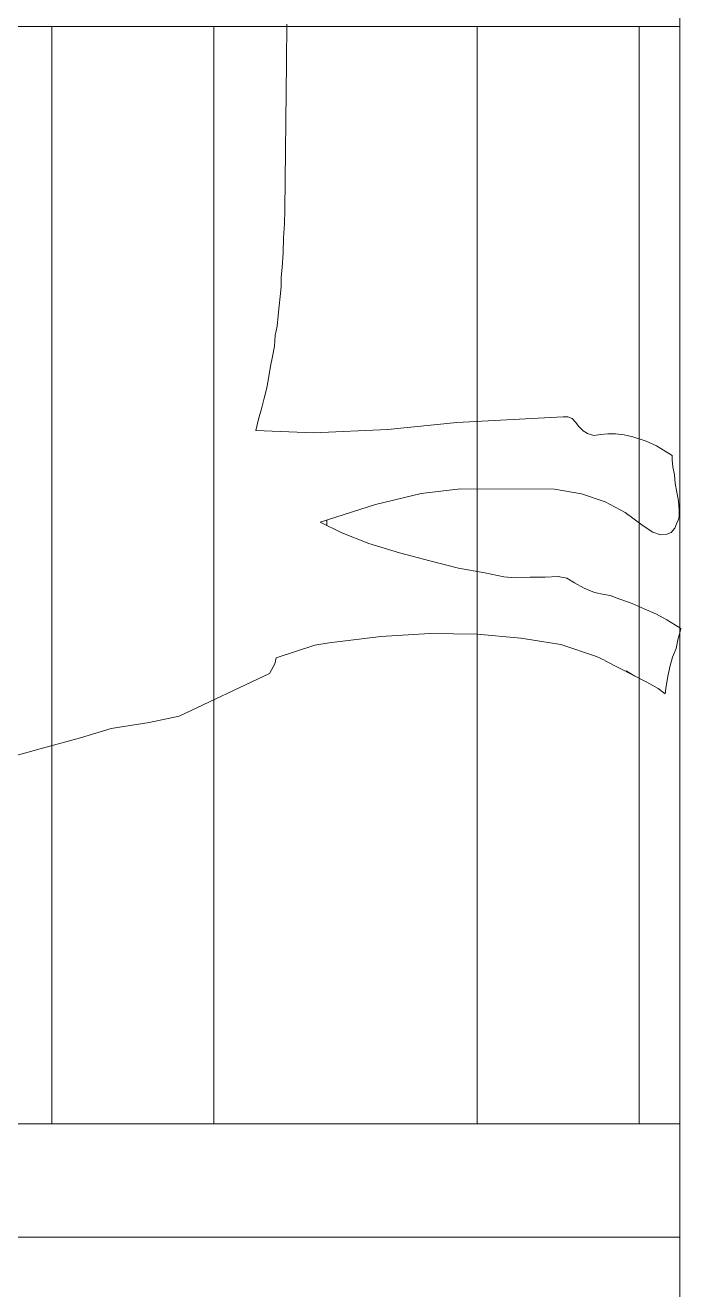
# Model space of a CAD drawing. Header units: millimetres. Extents: x 73 to 57768, y -40361 to 10065.
# Drawn here: x 16716.7 to 16797.6, y 3214.2 to 3370.4 of the extents above; entities that cross this region are included whole.
import ezdxf

# ---------------------------------------------------------------- set-up
doc = ezdxf.new("R2010")
doc.units = ezdxf.units.MM
doc.layers.add('pogled', color=7, linetype='Continuous', lineweight=5, true_color=0x8db1c3)

msp = doc.modelspace()

# ---------------------------------------------------------------- linework, layer by layer
at = {"layer": 'pogled'}
for p, q in [((16748.98, 3369.006), (16748.998, 3370.516)), ((16748.98, 3369.006), (16748.998, 3370.516)), ((16748.98, 3369.006), (16748.998, 3370.516)), ((16748.98, 3369.006), (16748.998, 3370.516)), ((16748.96, 3367.389), (16748.98, 3369.006)), ((16748.96, 3367.389), (16748.98, 3369.006)), ((16748.96, 3367.389), (16748.98, 3369.006)), ((16748.96, 3367.389), (16748.98, 3369.006)), ((16748.941, 3365.771), (16748.96, 3367.389)), ((16748.941, 3365.771), (16748.96, 3367.389)), ((16748.941, 3365.771), (16748.96, 3367.389)), ((16748.941, 3365.771), (16748.96, 3367.389)), ((16748.723, 3347.547), (16748.941, 3365.771)), ((16748.723, 3347.547), (16748.941, 3365.771)), ((16748.723, 3347.547), (16748.941, 3365.771)), ((16748.723, 3347.547), (16748.941, 3365.771)), ((16748.703, 3345.822), (16748.723, 3347.547)), ((16748.703, 3345.822), (16748.723, 3347.547)), ((16748.703, 3345.822), (16748.723, 3347.547)), ((16748.703, 3345.822), (16748.723, 3347.547)), ((16748.574, 3344.098), (16748.703, 3345.822)), ((16748.574, 3344.098), (16748.703, 3345.822)), ((16748.574, 3344.098), (16748.703, 3345.822)), ((16748.574, 3344.098), (16748.703, 3345.822)), ((16748.552, 3342.264), (16748.574, 3344.098)), ((16748.552, 3342.264), (16748.574, 3344.098)), ((16748.552, 3342.264), (16748.574, 3344.098)), ((16748.552, 3342.264), (16748.574, 3344.098)), ((16748.422, 3340.432), (16748.552, 3342.264)), ((16748.422, 3340.432), (16748.552, 3342.264)), ((16748.422, 3340.432), (16748.552, 3342.264)), ((16748.422, 3340.432), (16748.552, 3342.264)), ((16748.286, 3338.061), (16748.3, 3339.248)), ((16748.286, 3338.061), (16748.3, 3339.248)), ((16748.286, 3338.061), (16748.3, 3339.248)), ((16748.286, 3338.061), (16748.3, 3339.248)), ((16748.3, 3339.248), (16748.422, 3340.432)), ((16748.3, 3339.248), (16748.422, 3340.432)), ((16748.3, 3339.248), (16748.422, 3340.432)), ((16748.3, 3339.248), (16748.422, 3340.432)), ((16748.164, 3336.876), (16748.286, 3338.061)), ((16748.164, 3336.876), (16748.286, 3338.061)), ((16748.164, 3336.876), (16748.286, 3338.061)), ((16748.164, 3336.876), (16748.286, 3338.061)), ((16748.042, 3335.692), (16748.164, 3336.876)), ((16748.042, 3335.692), (16748.164, 3336.876)), ((16748.042, 3335.692), (16748.164, 3336.876)), ((16748.042, 3335.692), (16748.164, 3336.876)), ((16747.797, 3333.214), (16747.92, 3334.507)), ((16747.797, 3333.214), (16747.92, 3334.507)), ((16747.797, 3333.214), (16747.92, 3334.507)), ((16747.797, 3333.214), (16747.92, 3334.507)), ((16747.92, 3334.507), (16748.042, 3335.692)), ((16747.92, 3334.507), (16748.042, 3335.692)), ((16747.92, 3334.507), (16748.042, 3335.692)), ((16747.92, 3334.507), (16748.042, 3335.692)), ((16747.567, 3332.03), (16747.797, 3333.214)), ((16747.567, 3332.03), (16747.797, 3333.214)), ((16747.567, 3332.03), (16747.797, 3333.214)), ((16747.567, 3332.03), (16747.797, 3333.214)), ((16747.444, 3330.738), (16747.567, 3332.03)), ((16747.444, 3330.738), (16747.567, 3332.03)), ((16747.444, 3330.738), (16747.567, 3332.03)), ((16747.444, 3330.738), (16747.567, 3332.03)), ((16747.213, 3329.446), (16747.444, 3330.738)), ((16747.213, 3329.446), (16747.444, 3330.738)), ((16747.213, 3329.446), (16747.444, 3330.738)), ((16747.213, 3329.446), (16747.444, 3330.738)), ((16746.752, 3326.971), (16746.983, 3328.263)), ((16746.752, 3326.971), (16746.983, 3328.263)), ((16746.752, 3326.971), (16746.983, 3328.263)), ((16746.752, 3326.971), (16746.983, 3328.263)), ((16746.983, 3328.263), (16747.213, 3329.446)), ((16746.983, 3328.263), (16747.213, 3329.446)), ((16746.983, 3328.263), (16747.213, 3329.446)), ((16746.983, 3328.263), (16747.213, 3329.446)), ((16746.519, 3325.572), (16746.752, 3326.971)), ((16746.519, 3325.572), (16746.752, 3326.971)), ((16746.519, 3325.572), (16746.752, 3326.971)), ((16746.519, 3325.572), (16746.752, 3326.971)), ((16746.18, 3324.282), (16746.519, 3325.572)), ((16746.18, 3324.282), (16746.519, 3325.572)), ((16746.18, 3324.282), (16746.519, 3325.572)), ((16746.18, 3324.282), (16746.519, 3325.572)), ((16745.841, 3322.992), (16746.18, 3324.282)), ((16745.841, 3322.992), (16746.18, 3324.282)), ((16745.841, 3322.992), (16746.18, 3324.282)), ((16745.841, 3322.992), (16746.18, 3324.282)), ((16745.502, 3321.701), (16745.841, 3322.992)), ((16745.502, 3321.701), (16745.841, 3322.992)), ((16745.502, 3321.701), (16745.841, 3322.992)), ((16745.502, 3321.701), (16745.841, 3322.992)), ((16783.12, 3322.007), (16769.98, 3321.301)), ((16783.12, 3322.007), (16769.98, 3321.301)), ((16783.12, 3322.007), (16769.98, 3321.301)), ((16783.12, 3322.007), (16769.98, 3321.301)), ((16783.66, 3322), (16783.12, 3322.007)), ((16783.66, 3322), (16783.12, 3322.007)), ((16783.66, 3322), (16783.12, 3322.007)), ((16783.66, 3322), (16783.12, 3322.007)), ((16784.196, 3321.778), (16783.66, 3322)), ((16784.196, 3321.778), (16783.66, 3322)), ((16784.196, 3321.778), (16783.66, 3322)), ((16784.196, 3321.778), (16783.66, 3322)), ((16745.162, 3320.303), (16745.502, 3321.701)), ((16745.162, 3320.303), (16745.502, 3321.701)), ((16745.162, 3320.303), (16745.502, 3321.701)), ((16745.162, 3320.303), (16745.502, 3321.701)), ((16761.449, 3320.432), (16752.277, 3320.003)), ((16761.449, 3320.432), (16752.277, 3320.003)), ((16761.449, 3320.432), (16752.277, 3320.003)), ((16761.449, 3320.432), (16752.277, 3320.003)), ((16769.98, 3321.301), (16761.449, 3320.432)), ((16769.98, 3321.301), (16761.449, 3320.432)), ((16769.98, 3321.301), (16761.449, 3320.432)), ((16769.98, 3321.301), (16761.449, 3320.432)), ((16784.622, 3321.342), (16784.196, 3321.778)), ((16784.622, 3321.342), (16784.196, 3321.778)), ((16784.622, 3321.342), (16784.196, 3321.778)), ((16784.622, 3321.342), (16784.196, 3321.778)), ((16785.047, 3320.797), (16784.622, 3321.342)), ((16785.047, 3320.797), (16784.622, 3321.342)), ((16785.047, 3320.797), (16784.622, 3321.342)), ((16785.047, 3320.797), (16784.622, 3321.342)), ((16785.58, 3320.252), (16785.047, 3320.797)), ((16785.58, 3320.252), (16785.047, 3320.797)), ((16785.58, 3320.252), (16785.047, 3320.797)), ((16785.58, 3320.252), (16785.047, 3320.797)), ((16752.277, 3320.003), (16745.162, 3320.303)), ((16752.277, 3320.003), (16745.162, 3320.303)), ((16752.277, 3320.003), (16745.162, 3320.303)), ((16752.277, 3320.003), (16745.162, 3320.303)), ((16786.115, 3319.922), (16785.58, 3320.252)), ((16786.115, 3319.922), (16785.58, 3320.252)), ((16786.115, 3319.922), (16785.58, 3320.252)), ((16786.115, 3319.922), (16785.58, 3320.252)), ((16786.868, 3319.697), (16786.115, 3319.922)), ((16786.868, 3319.697), (16786.115, 3319.922)), ((16786.868, 3319.697), (16786.115, 3319.922)), ((16786.868, 3319.697), (16786.115, 3319.922)), ((16787.732, 3319.794), (16786.868, 3319.697)), ((16787.732, 3319.794), (16786.868, 3319.697)), ((16787.732, 3319.794), (16786.868, 3319.697)), ((16787.732, 3319.794), (16786.868, 3319.697)), ((16788.596, 3319.892), (16787.732, 3319.794)), ((16788.596, 3319.892), (16787.732, 3319.794)), ((16788.596, 3319.892), (16787.732, 3319.794)), ((16788.596, 3319.892), (16787.732, 3319.794)), ((16789.566, 3319.88), (16788.596, 3319.892)), ((16789.566, 3319.88), (16788.596, 3319.892)), ((16789.566, 3319.88), (16788.596, 3319.892)), ((16789.566, 3319.88), (16788.596, 3319.892)), ((16790.643, 3319.76), (16789.566, 3319.88)), ((16790.643, 3319.76), (16789.566, 3319.88)), ((16790.643, 3319.76), (16789.566, 3319.88)), ((16790.643, 3319.76), (16789.566, 3319.88)), ((16791.719, 3319.531), (16790.643, 3319.76)), ((16791.719, 3319.531), (16790.643, 3319.76)), ((16791.719, 3319.531), (16790.643, 3319.76)), ((16791.719, 3319.531), (16790.643, 3319.76)), ((16793.33, 3318.973), (16791.719, 3319.531)), ((16793.33, 3318.973), (16791.719, 3319.531)), ((16793.33, 3318.973), (16791.719, 3319.531)), ((16793.33, 3318.973), (16791.719, 3319.531)), ((16794.618, 3318.418), (16793.33, 3318.973)), ((16794.618, 3318.418), (16793.33, 3318.973)), ((16794.618, 3318.418), (16793.33, 3318.973)), ((16794.618, 3318.418), (16793.33, 3318.973)), ((16795.688, 3317.758), (16794.618, 3318.418)), ((16795.688, 3317.758), (16794.618, 3318.418)), ((16795.688, 3317.758), (16794.618, 3318.418)), ((16795.688, 3317.758), (16794.618, 3318.418)), ((16796.544, 3317.209), (16795.688, 3317.758)), ((16796.544, 3317.209), (16795.688, 3317.758)), ((16796.544, 3317.209), (16795.688, 3317.758)), ((16796.544, 3317.209), (16795.688, 3317.758)), ((16796.538, 3316.669), (16796.544, 3317.209)), ((16796.538, 3316.669), (16796.544, 3317.209)), ((16796.538, 3316.669), (16796.544, 3317.209)), ((16796.538, 3316.669), (16796.544, 3317.209)), ((16796.635, 3315.805), (16796.538, 3316.669)), ((16796.635, 3315.805), (16796.538, 3316.669)), ((16796.635, 3315.805), (16796.538, 3316.669)), ((16796.635, 3315.805), (16796.538, 3316.669)), ((16796.84, 3314.832), (16796.635, 3315.805)), ((16796.84, 3314.832), (16796.635, 3315.805)), ((16796.84, 3314.832), (16796.635, 3315.805)), ((16796.84, 3314.832), (16796.635, 3315.805)), ((16796.934, 3313.753), (16796.84, 3314.832)), ((16796.934, 3313.753), (16796.84, 3314.832)), ((16796.934, 3313.753), (16796.84, 3314.832)), ((16796.934, 3313.753), (16796.84, 3314.832)), ((16765.561, 3312.51), (16770.421, 3313.099)), ((16765.561, 3312.51), (16770.421, 3313.099)), ((16765.561, 3312.51), (16770.421, 3313.099)), ((16765.561, 3312.51), (16770.421, 3313.099)), ((16770.421, 3313.099), (16782.043, 3313.068)), ((16770.421, 3313.099), (16782.043, 3313.068)), ((16770.421, 3313.099), (16782.043, 3313.068)), ((16770.421, 3313.099), (16782.043, 3313.068)), ((16782.043, 3313.068), (16785.379, 3312.489)), ((16782.043, 3313.068), (16785.379, 3312.489)), ((16782.043, 3313.068), (16785.379, 3312.489)), ((16782.043, 3313.068), (16785.379, 3312.489)), ((16797.137, 3312.672), (16796.934, 3313.753)), ((16797.137, 3312.672), (16796.934, 3313.753)), ((16797.137, 3312.672), (16796.934, 3313.753)), ((16797.137, 3312.672), (16796.934, 3313.753)), ((16797.34, 3311.591), (16797.137, 3312.672)), ((16797.34, 3311.591), (16797.137, 3312.672)), ((16797.34, 3311.591), (16797.137, 3312.672)), ((16797.34, 3311.591), (16797.137, 3312.672)), ((16753.116, 3308.992), (16759.936, 3311.175)), ((16753.116, 3308.992), (16759.936, 3311.175)), ((16753.116, 3308.992), (16759.936, 3311.175)), ((16753.116, 3308.992), (16759.936, 3311.175)), ((16759.936, 3311.175), (16765.561, 3312.51)), ((16759.936, 3311.175), (16765.561, 3312.51)), ((16759.936, 3311.175), (16765.561, 3312.51)), ((16759.936, 3311.175), (16765.561, 3312.51)), ((16785.379, 3312.489), (16788.279, 3311.483)), ((16785.379, 3312.489), (16788.279, 3311.483)), ((16785.379, 3312.489), (16788.279, 3311.483)), ((16785.379, 3312.489), (16788.279, 3311.483)), ((16788.279, 3311.483), (16790.744, 3310.16)), ((16788.279, 3311.483), (16790.744, 3310.16)), ((16788.279, 3311.483), (16790.744, 3310.16)), ((16788.279, 3311.483), (16790.744, 3310.16)), ((16797.435, 3310.511), (16797.34, 3311.591)), ((16797.435, 3310.511), (16797.34, 3311.591)), ((16797.435, 3310.511), (16797.34, 3311.591)), ((16797.435, 3310.511), (16797.34, 3311.591)), ((16790.744, 3310.16), (16792.989, 3308.515)), ((16790.744, 3310.16), (16792.989, 3308.515)), ((16790.744, 3310.16), (16792.989, 3308.515)), ((16790.744, 3310.16), (16792.989, 3308.515)), ((16797.312, 3309.218), (16797.425, 3309.648)), ((16797.312, 3309.218), (16797.425, 3309.648)), ((16797.312, 3309.218), (16797.425, 3309.648)), ((16797.312, 3309.218), (16797.425, 3309.648)), ((16797.425, 3309.648), (16797.435, 3310.511)), ((16797.425, 3309.648), (16797.435, 3310.511)), ((16797.425, 3309.648), (16797.435, 3310.511)), ((16797.425, 3309.648), (16797.435, 3310.511)), ((16755.796, 3307.666), (16753.116, 3308.992)), ((16755.796, 3307.666), (16753.116, 3308.992)), ((16755.796, 3307.666), (16753.116, 3308.992)), ((16755.796, 3307.666), (16753.116, 3308.992)), ((16753.908, 3309.245), (16753.923, 3308.592)), ((16753.908, 3309.245), (16753.923, 3308.592)), ((16753.908, 3309.245), (16753.923, 3308.592)), ((16753.908, 3309.245), (16753.923, 3308.592)), ((16792.989, 3308.515), (16794.166, 3307.746)), ((16792.989, 3308.515), (16794.166, 3307.746)), ((16792.989, 3308.515), (16794.166, 3307.746)), ((16792.989, 3308.515), (16794.166, 3307.746)), ((16796.431, 3307.719), (16796.869, 3308.253)), ((16796.431, 3307.719), (16796.869, 3308.253)), ((16796.431, 3307.719), (16796.869, 3308.253)), ((16796.431, 3307.719), (16796.869, 3308.253)), ((16796.869, 3308.253), (16797.091, 3308.79)), ((16796.869, 3308.253), (16797.091, 3308.79)), ((16796.869, 3308.253), (16797.091, 3308.79)), ((16796.869, 3308.253), (16797.091, 3308.79)), ((16797.091, 3308.79), (16797.312, 3309.218)), ((16797.091, 3308.79), (16797.312, 3309.218)), ((16797.091, 3308.79), (16797.312, 3309.218)), ((16797.091, 3308.79), (16797.312, 3309.218)), ((16759.123, 3306.332), (16755.796, 3307.666)), ((16759.123, 3306.332), (16755.796, 3307.666)), ((16759.123, 3306.332), (16755.796, 3307.666)), ((16759.123, 3306.332), (16755.796, 3307.666)), ((16762.885, 3305.208), (16759.123, 3306.332)), ((16762.885, 3305.208), (16759.123, 3306.332)), ((16762.885, 3305.208), (16759.123, 3306.332)), ((16762.885, 3305.208), (16759.123, 3306.332)), ((16794.166, 3307.746), (16795.133, 3307.411)), ((16794.166, 3307.746), (16795.133, 3307.411)), ((16794.166, 3307.746), (16795.133, 3307.411)), ((16794.166, 3307.746), (16795.133, 3307.411)), ((16795.133, 3307.411), (16795.889, 3307.51)), ((16795.133, 3307.411), (16795.889, 3307.51)), ((16795.133, 3307.411), (16795.889, 3307.51)), ((16795.133, 3307.411), (16795.889, 3307.51)), ((16795.889, 3307.51), (16796.431, 3307.719)), ((16795.889, 3307.51), (16796.431, 3307.719)), ((16795.889, 3307.51), (16796.431, 3307.719)), ((16795.889, 3307.51), (16796.431, 3307.719)), ((16766.647, 3304.192), (16762.885, 3305.208)), ((16766.647, 3304.192), (16762.885, 3305.208)), ((16766.647, 3304.192), (16762.885, 3305.208)), ((16766.647, 3304.192), (16762.885, 3305.208)), ((16770.196, 3303.287), (16766.647, 3304.192)), ((16770.196, 3303.287), (16766.647, 3304.192)), ((16770.196, 3303.287), (16766.647, 3304.192)), ((16770.196, 3303.287), (16766.647, 3304.192)), ((16773.424, 3302.709), (16770.196, 3303.287)), ((16773.424, 3302.709), (16770.196, 3303.287)), ((16773.424, 3302.709), (16770.196, 3303.287)), ((16773.424, 3302.709), (16770.196, 3303.287)), ((16775.792, 3302.25), (16773.424, 3302.709)), ((16775.792, 3302.25), (16773.424, 3302.709)), ((16775.792, 3302.25), (16773.424, 3302.709)), ((16775.792, 3302.25), (16773.424, 3302.709)), ((16777.192, 3302.125), (16775.792, 3302.25)), ((16777.192, 3302.125), (16775.792, 3302.25)), ((16777.192, 3302.125), (16775.792, 3302.25)), ((16777.192, 3302.125), (16775.792, 3302.25)), ((16779.027, 3302.211), (16777.192, 3302.125)), ((16779.027, 3302.211), (16777.192, 3302.125)), ((16779.027, 3302.211), (16777.192, 3302.125)), ((16779.027, 3302.211), (16777.192, 3302.125)), ((16780.86, 3302.189), (16779.027, 3302.211)), ((16780.86, 3302.189), (16779.027, 3302.211)), ((16780.86, 3302.189), (16779.027, 3302.211)), ((16780.86, 3302.189), (16779.027, 3302.211)), ((16782.479, 3302.278), (16780.86, 3302.189)), ((16782.479, 3302.278), (16780.86, 3302.189)), ((16782.479, 3302.278), (16780.86, 3302.189)), ((16782.479, 3302.278), (16780.86, 3302.189)), ((16783.554, 3302.049), (16782.479, 3302.278)), ((16783.554, 3302.049), (16782.479, 3302.278)), ((16783.554, 3302.049), (16782.479, 3302.278)), ((16783.554, 3302.049), (16782.479, 3302.278)), ((16784.519, 3301.498), (16783.554, 3302.049)), ((16784.519, 3301.498), (16783.554, 3302.049)), ((16784.519, 3301.498), (16783.554, 3302.049)), ((16784.519, 3301.498), (16783.554, 3302.049)), ((16785.697, 3300.837), (16784.519, 3301.498)), ((16785.697, 3300.837), (16784.519, 3301.498)), ((16785.697, 3300.837), (16784.519, 3301.498)), ((16785.697, 3300.837), (16784.519, 3301.498)), ((16786.985, 3300.282), (16785.697, 3300.837)), ((16786.985, 3300.282), (16785.697, 3300.837)), ((16786.985, 3300.282), (16785.697, 3300.837)), ((16786.985, 3300.282), (16785.697, 3300.837)), ((16788.168, 3300.053), (16786.985, 3300.282)), ((16788.168, 3300.053), (16786.985, 3300.282)), ((16788.168, 3300.053), (16786.985, 3300.282)), ((16788.168, 3300.053), (16786.985, 3300.282)), ((16788.922, 3299.936), (16788.168, 3300.053)), ((16788.922, 3299.936), (16788.168, 3300.053)), ((16788.922, 3299.936), (16788.168, 3300.053)), ((16788.922, 3299.936), (16788.168, 3300.053)), ((16790.103, 3299.49), (16788.922, 3299.936)), ((16790.103, 3299.49), (16788.922, 3299.936)), ((16790.103, 3299.49), (16788.922, 3299.936)), ((16790.103, 3299.49), (16788.922, 3299.936)), ((16791.606, 3298.933), (16790.103, 3299.49)), ((16791.606, 3298.933), (16790.103, 3299.49)), ((16791.606, 3298.933), (16790.103, 3299.49)), ((16791.606, 3298.933), (16790.103, 3299.49)), ((16793.108, 3298.268), (16791.606, 3298.933)), ((16793.108, 3298.268), (16791.606, 3298.933)), ((16793.108, 3298.268), (16791.606, 3298.933)), ((16793.108, 3298.268), (16791.606, 3298.933)), ((16794.61, 3297.603), (16793.108, 3298.268)), ((16794.61, 3297.603), (16793.108, 3298.268)), ((16794.61, 3297.603), (16793.108, 3298.268)), ((16794.61, 3297.603), (16793.108, 3298.268)), ((16795.896, 3296.94), (16794.61, 3297.603)), ((16795.896, 3296.94), (16794.61, 3297.603)), ((16795.896, 3296.94), (16794.61, 3297.603)), ((16795.896, 3296.94), (16794.61, 3297.603)), ((16796.967, 3296.28), (16795.896, 3296.94)), ((16796.967, 3296.28), (16795.896, 3296.94)), ((16796.967, 3296.28), (16795.896, 3296.94)), ((16796.967, 3296.28), (16795.896, 3296.94)), ((16797.609, 3295.841), (16796.967, 3296.28)), ((16797.609, 3295.841), (16796.967, 3296.28)), ((16797.609, 3295.841), (16796.967, 3296.28)), ((16797.609, 3295.841), (16796.967, 3296.28)), ((16797.494, 3295.304), (16797.609, 3295.841)), ((16797.494, 3295.304), (16797.609, 3295.841)), ((16797.494, 3295.304), (16797.609, 3295.841)), ((16797.494, 3295.304), (16797.609, 3295.841)), ((16752.43, 3293.781), (16754.232, 3294.095)), ((16752.43, 3293.781), (16754.232, 3294.095)), ((16752.43, 3293.781), (16754.232, 3294.095)), ((16752.43, 3293.781), (16754.232, 3294.095)), ((16754.232, 3294.095), (16760.604, 3294.882)), ((16754.232, 3294.095), (16760.604, 3294.882)), ((16754.232, 3294.095), (16760.604, 3294.882)), ((16754.232, 3294.095), (16760.604, 3294.882)), ((16760.604, 3294.882), (16766.648, 3295.241)), ((16760.604, 3294.882), (16766.648, 3295.241)), ((16760.604, 3294.882), (16766.648, 3295.241)), ((16760.604, 3294.882), (16766.648, 3295.241)), ((16766.648, 3295.241), (16772.471, 3295.171)), ((16766.648, 3295.241), (16772.471, 3295.171)), ((16766.648, 3295.241), (16772.471, 3295.171)), ((16766.648, 3295.241), (16772.471, 3295.171)), ((16772.471, 3295.171), (16777.858, 3294.675)), ((16772.471, 3295.171), (16777.858, 3294.675)), ((16772.471, 3295.171), (16777.858, 3294.675)), ((16772.471, 3295.171), (16777.858, 3294.675)), ((16777.858, 3294.675), (16782.809, 3293.861)), ((16777.858, 3294.675), (16782.809, 3293.861)), ((16777.858, 3294.675), (16782.809, 3293.861)), ((16777.858, 3294.675), (16782.809, 3293.861)), ((16782.809, 3293.861), (16787.214, 3292.407)), ((16782.809, 3293.861), (16787.214, 3292.407)), ((16782.809, 3293.861), (16787.214, 3292.407)), ((16782.809, 3293.861), (16787.214, 3292.407)), ((16797.04, 3293.368), (16797.268, 3294.443)), ((16797.04, 3293.368), (16797.268, 3294.443)), ((16797.04, 3293.368), (16797.268, 3294.443)), ((16797.04, 3293.368), (16797.268, 3294.443)), ((16797.268, 3294.443), (16797.494, 3295.304)), ((16797.268, 3294.443), (16797.494, 3295.304)), ((16797.268, 3294.443), (16797.494, 3295.304)), ((16797.268, 3294.443), (16797.494, 3295.304)), ((16747.679, 3292.222), (16752.43, 3293.781)), ((16747.679, 3292.222), (16752.43, 3293.781)), ((16747.679, 3292.222), (16752.43, 3293.781)), ((16747.679, 3292.222), (16752.43, 3293.781)), ((16787.214, 3292.407), (16788.284, 3291.888)), ((16787.214, 3292.407), (16788.284, 3291.888)), ((16787.214, 3292.407), (16788.284, 3291.888)), ((16787.214, 3292.407), (16788.284, 3291.888)), ((16796.258, 3291.112), (16796.596, 3292.294)), ((16796.258, 3291.112), (16796.596, 3292.294)), ((16796.258, 3291.112), (16796.596, 3292.294)), ((16796.258, 3291.112), (16796.596, 3292.294)), ((16796.596, 3292.294), (16797.04, 3293.368)), ((16796.596, 3292.294), (16797.04, 3293.368)), ((16796.596, 3292.294), (16797.04, 3293.368)), ((16796.596, 3292.294), (16797.04, 3293.368)), ((16746.845, 3290.273), (16747.514, 3291.479)), ((16746.845, 3290.273), (16747.514, 3291.479)), ((16746.845, 3290.273), (16747.514, 3291.479)), ((16746.845, 3290.273), (16747.514, 3291.479)), ((16747.514, 3291.479), (16747.679, 3292.222)), ((16747.514, 3291.479), (16747.679, 3292.222)), ((16747.514, 3291.479), (16747.679, 3292.222)), ((16747.514, 3291.479), (16747.679, 3292.222)), ((16788.28, 3291.858), (16793.431, 3289.205)), ((16788.28, 3291.858), (16793.431, 3289.205)), ((16788.28, 3291.858), (16793.431, 3289.205)), ((16788.28, 3291.858), (16793.431, 3289.205)), ((16796.028, 3289.928), (16796.258, 3291.112)), ((16796.028, 3289.928), (16796.258, 3291.112)), ((16796.028, 3289.928), (16796.258, 3291.112)), ((16796.028, 3289.928), (16796.258, 3291.112)), ((16746.845, 3290.273), (16735.684, 3285.015)), ((16746.845, 3290.273), (16735.684, 3285.015)), ((16746.845, 3290.273), (16735.684, 3285.015)), ((16746.845, 3290.273), (16735.684, 3285.015)), ((16790.86, 3290.637), (16791.93, 3289.977)), ((16790.86, 3290.637), (16791.93, 3289.977)), ((16790.86, 3290.637), (16791.93, 3289.977)), ((16790.86, 3290.637), (16791.93, 3289.977)), ((16793.431, 3289.205), (16794.824, 3288.433)), ((16793.431, 3289.205), (16794.824, 3288.433)), ((16793.431, 3289.205), (16794.824, 3288.433)), ((16793.431, 3289.205), (16794.824, 3288.433)), ((16795.798, 3288.745), (16796.028, 3289.928)), ((16795.798, 3288.745), (16796.028, 3289.928)), ((16795.798, 3288.745), (16796.028, 3289.928)), ((16795.798, 3288.745), (16796.028, 3289.928)), ((16794.824, 3288.433), (16795.679, 3287.776)), ((16794.824, 3288.433), (16795.679, 3287.776)), ((16794.824, 3288.433), (16795.679, 3287.776)), ((16794.824, 3288.433), (16795.679, 3287.776)), ((16795.679, 3287.776), (16795.798, 3288.745)), ((16795.679, 3287.776), (16795.798, 3288.745)), ((16795.679, 3287.776), (16795.798, 3288.745)), ((16795.679, 3287.776), (16795.798, 3288.745)), ((16731.979, 3284.261), (16735.684, 3285.015)), ((16731.979, 3284.261), (16735.684, 3285.015)), ((16731.979, 3284.261), (16735.684, 3285.015)), ((16731.979, 3284.261), (16735.684, 3285.015)), ((16723.51, 3282.35), (16727.298, 3283.491)), ((16723.51, 3282.35), (16727.298, 3283.491)), ((16723.51, 3282.35), (16727.298, 3283.491)), ((16723.51, 3282.35), (16727.298, 3283.491)), ((16727.298, 3283.491), (16731.979, 3284.261)), ((16727.298, 3283.491), (16731.979, 3284.261)), ((16727.298, 3283.491), (16731.979, 3284.261)), ((16727.298, 3283.491), (16731.979, 3284.261)), ((16719.29, 3281.214), (16723.51, 3282.35)), ((16719.29, 3281.214), (16723.51, 3282.35)), ((16719.29, 3281.214), (16723.51, 3282.35)), ((16719.29, 3281.214), (16723.51, 3282.35)), ((16714.853, 3279.973), (16719.29, 3281.214)), ((16714.853, 3279.973), (16719.29, 3281.214)), ((16714.853, 3279.973), (16719.29, 3281.214)), ((16714.853, 3279.973), (16719.29, 3281.214))]:
    msp.add_line(p, q, dxfattribs=at)
at = {"layer": 'pogled', "ltscale": 5}
msp.add_lwpolyline([(16797.485, 3780.688), (16797.485, 3220.688), (16797.485, 2973.431)], dxfattribs=at)
at = {"layer": 'pogled'}
for points in [[(16797.485, 3370.202), (16797.485, 3384.202)], [(16797.485, 3370.202), (16662.485, 3370.202)], [(16719.985, 3234.688), (16719.985, 3370.202)], [(16739.985, 3234.688), (16739.985, 3370.202)], [(16772.485, 3234.688), (16772.485, 3370.202)], [(16792.485, 3234.688), (16792.485, 3370.202)], [(16792.485, 3344.202), (16792.485, 3370.202)], [(16797.485, 3234.688), (16662.485, 3234.688)], [(16797.485, 3220.688), (16662.485, 3220.688)]]:
    msp.add_lwpolyline(points, dxfattribs=at)

doc.saveas('drawing.dxf')
